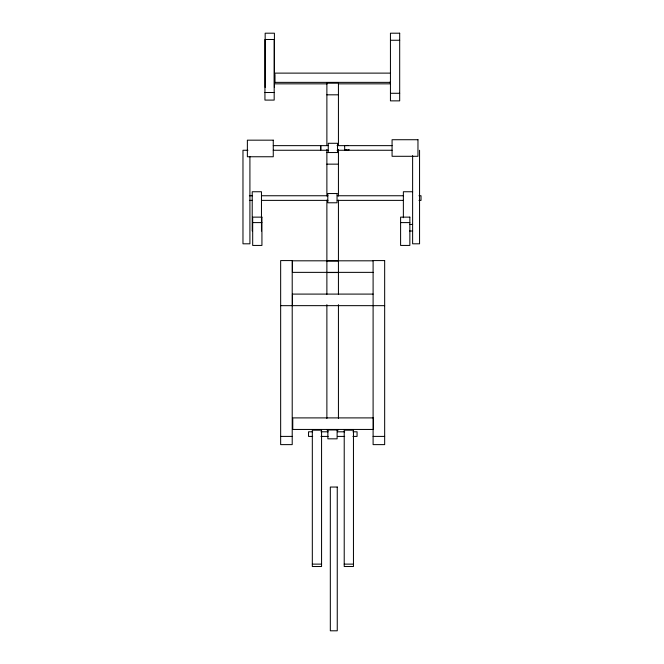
<?xml version="1.0" encoding="UTF-8"?>
<svg xmlns="http://www.w3.org/2000/svg" width="664" height="664" viewBox="0 0 664 664"><rect width="100%" height="100%" fill="white"/><g stroke="black" fill="none" stroke-linecap="round" stroke-linejoin="round"><path stroke-width="1" d="M390.44 40.255L399.686 40.255M390.407 73.123L274.846 73.123L274.846 82.369L390.407 82.369M327.269 83.838L274.647 83.838L274.647 74.592M338.615 83.838L390.208 83.838L390.208 81.78M264.936 92.512L274.182 92.512M390.44 93.284L399.686 93.284M326.879 94.819L338.433 94.819M273.261 145.64L320.637 145.64L320.637 150.263L273.261 150.263M327.95 145.64L320.87 145.64L320.87 150.263L327.95 150.263M337.046 145.64L392.059 145.64M247.929 150.263L242.974 150.263L242.974 243.804L249.913 243.804L249.913 156.53M337.046 150.263L392.059 150.263M326.879 152.537L338.433 152.537M326.879 164.149L338.433 164.149M412.618 191.747L403.372 191.747L403.372 217.742M249.382 195.755L252.486 195.755M261.79 195.755L327.966 195.755M337.271 195.755L403.446 195.755M418.959 195.755L421.026 195.755L421.026 200.379L418.959 200.379M249.382 200.379L252.486 200.379M261.79 200.379L327.966 200.379M337.271 200.379L403.446 200.379M252.685 222.598L261.931 222.598M400.599 222.598L409.846 222.598M409.539 224.432L412.618 224.432M409.539 231.014L412.618 231.014M373.102 260.811L292.442 260.811L292.442 272.364L373.102 272.364M326.879 260.927L338.433 260.927M326.879 272.547L338.433 272.547M373.102 294.094L292.442 294.094L292.442 305.647L384.663 305.664M280.656 305.664L292.21 305.664M326.879 429.882L338.433 429.882M312.661 431.799L308.536 431.799L308.536 436.422L312.661 436.422M320.928 431.799L328.157 431.799M337.445 431.799L344.674 431.799M352.941 431.799L357.066 431.799L357.066 436.422L352.941 436.422M280.656 436.406L292.21 436.406M320.928 436.422L328.157 436.422M337.445 436.422L344.674 436.422M373.102 436.406L384.663 436.406M312.321 564.126L321.567 564.126M344.218 564.126L353.456 564.126M419.557 150.263L419.557 243.804L412.618 243.804L412.618 155.6M345.139 149.591L345.139 150.263M344.674 145.64L344.674 150.263M338.433 145.292L338.433 83.199L326.879 83.199L326.879 145.292M338.433 149.425L338.433 195.996M338.433 200.138L338.433 294.31M338.433 304.66L338.433 418.494M337.511 152.537L337.511 143.291L328.265 143.291L328.265 152.537M326.879 149.425L326.879 195.996M326.879 200.138L326.879 294.31M326.879 304.66L326.879 418.494M274.415 87.432L274.415 33.2L265.168 33.2L265.168 87.432M261.467 231.014L261.467 191.747L252.22 191.747L252.22 231.014M348.675 149.599A2.307 2.307 0 0 1 347.562 150.056M346.965 150.056A2.307 2.307 0 0 1 345.861 149.599M346.376 145.623A2.307 2.307 0 0 1 348.152 145.623M349.098 149.632A2.307 2.307 0 0 1 345.429 149.632M399.686 33.2L390.44 33.2L390.44 100.862L399.686 100.862L399.686 33.2M274.182 39.491L264.936 39.491L264.936 100.09L274.182 100.09L274.182 39.491M417.963 139.722L392.075 139.722L392.075 156.297L417.963 156.297L417.963 139.722M273.261 140.17L247.373 140.17L247.373 156.754L273.261 156.754L273.261 140.17M337.046 193.539L327.808 193.539L327.808 202.777L337.046 202.777L337.046 193.539M261.931 217.136L252.685 217.136L252.685 245.439L261.931 245.439L261.931 217.136M409.846 217.136L400.599 217.136L400.599 245.439L409.846 245.439L409.846 217.136M292.21 260.578L280.656 260.578L280.656 444.623L292.21 444.623L292.21 260.578M384.663 260.578L373.102 260.578L373.102 444.623L384.663 444.623L384.663 260.578M373.425 417.897L292.766 417.897L292.766 429.45L373.425 429.45L373.425 417.897M337.113 429.583L327.867 429.583L327.867 438.829L337.113 438.829L337.113 429.583M321.567 430.181L312.321 430.181L312.321 566.516L321.567 566.516L321.567 430.181M353.456 430.181L344.218 430.181L344.218 566.516L353.456 566.516L353.456 430.181M337.254 487.044L330.323 487.044L330.323 630.8L337.254 630.8L337.254 487.044"/></g></svg>
